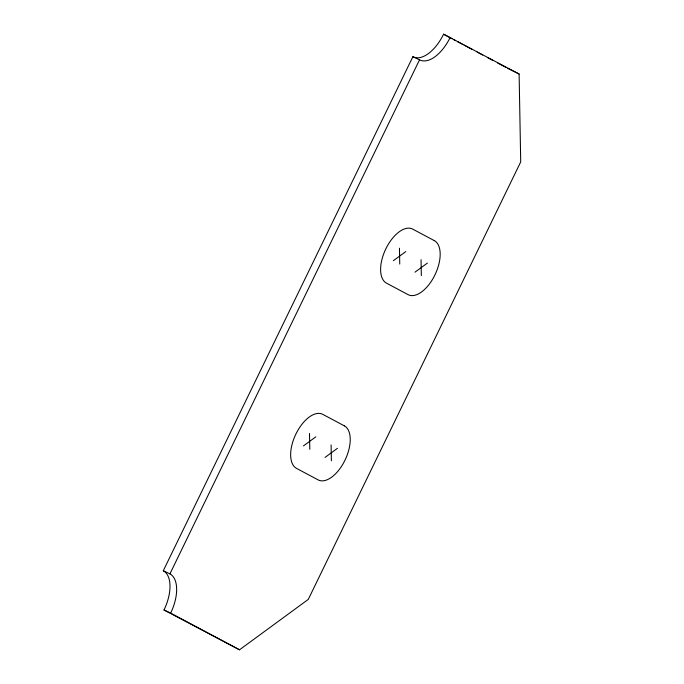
<?xml version="1.0" encoding="UTF-8"?>
<svg xmlns="http://www.w3.org/2000/svg" width="684" height="684" viewBox="0 0 684 684"><rect width="100%" height="100%" fill="white"/><g stroke="black" fill="none" stroke-linecap="round" stroke-linejoin="round"><path stroke-width="1.03" d="M163.288 570.755L412.897 56.704A34.328 17.775 -64.9 0 0 443.591 34.2L519.113 74.009L520.712 161.903L308.287 599.389L239.52 649.8L163.998 609.991A34.328 17.775 -64.9 0 0 163.288 570.755L169.931 573.867A34.328 17.775 -64.9 0 1 170.649 613.112L239.52 649.8M169.931 573.867L419.54 59.824A34.328 17.775 -64.9 0 0 450.243 37.312M393.394 260.672L405.792 251.584M414.991 272.172L427.389 263.083M303.448 445.908L315.846 436.819M325.045 457.416L337.443 448.328M519.113 74.009L507.81 68.409M412.897 56.704L419.54 59.824M163.998 609.991L170.649 613.112M443.591 34.2L451.97 38.663M453.825 39.655L455.689 40.647M457.553 41.639L462.204 44.118M464.068 45.11L472.447 49.573M477.099 52.052L482.682 55.028M487.333 57.507L492.916 60.474M497.576 62.954L505.946 67.417M421.045 259.706L421.335 275.549M399.447 248.198L399.738 264.05M331.099 444.951L331.381 460.794M309.501 433.442L309.792 449.294M434.306 240.614L412.708 229.114A30.036 15.561 -64.9 0 0 385.853 248.805A30.036 15.561 -64.9 0 0 386.477 283.142L408.074 294.642A30.036 15.561 -64.9 0 0 434.93 274.951A30.036 15.561 -64.9 0 0 434.306 240.614M344.36 425.858L322.762 414.35A30.036 15.561 -64.9 0 0 295.898 434.049A30.036 15.561 -64.9 0 0 296.523 468.378L318.12 479.886A30.036 15.561 -64.9 0 0 344.984 460.195A30.036 15.561 -64.9 0 0 344.36 425.858"/></g></svg>
